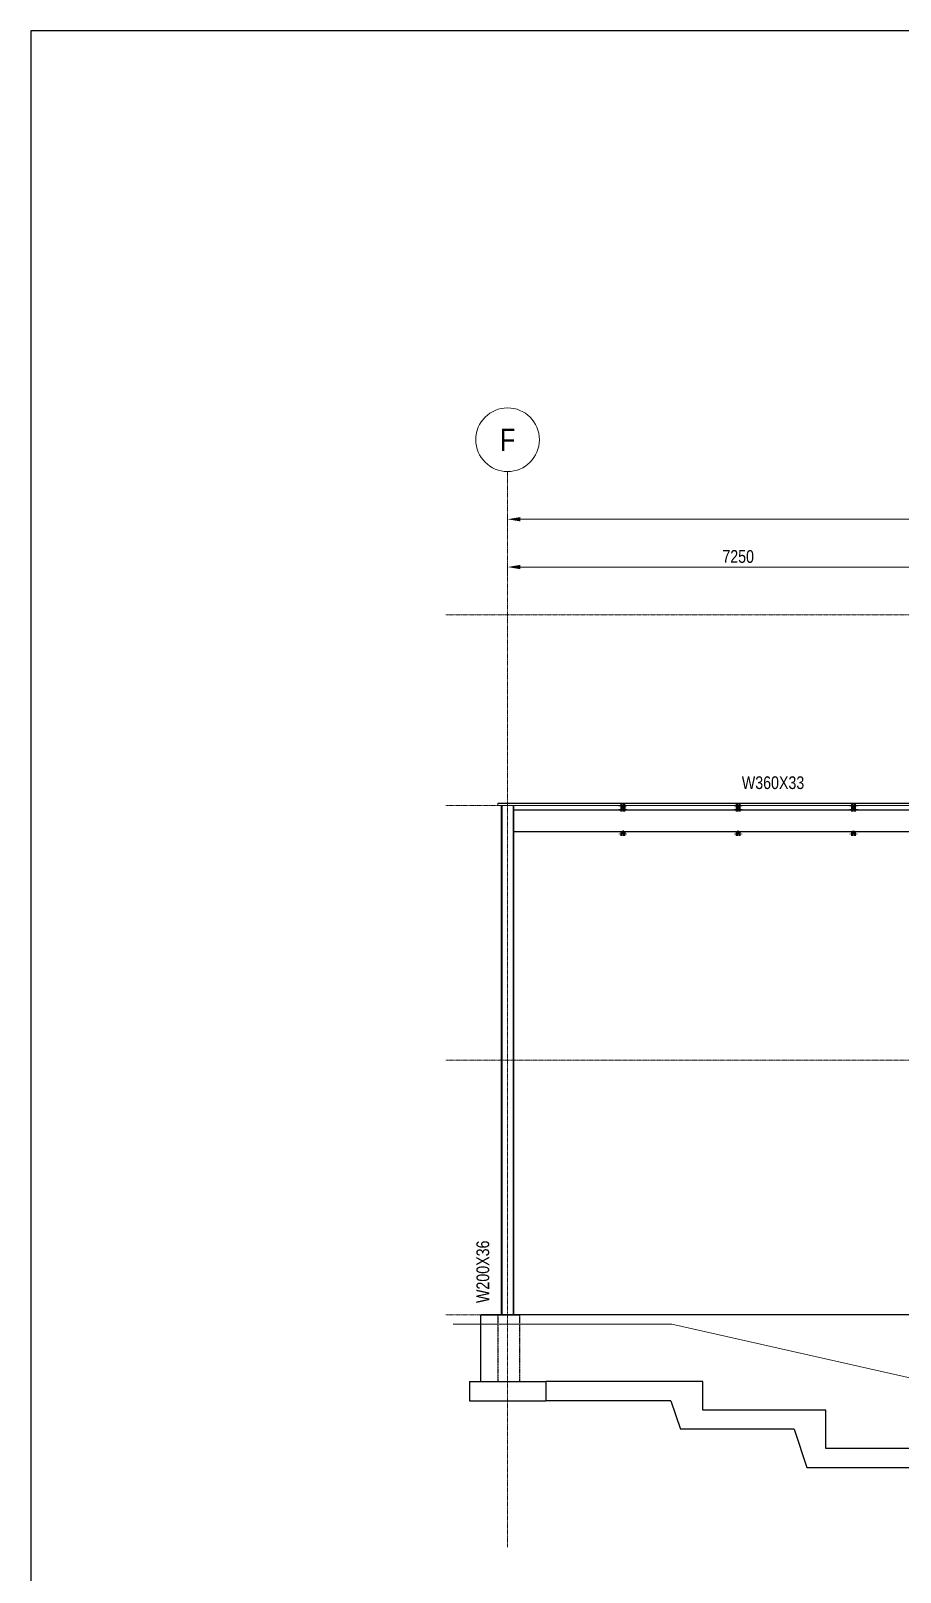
# Model space of a CAD drawing. Header units: millimetres. Extents: x -31954 to 493870, y 99509 to 604061.
# Drawn here: x 109289 to 122956, y 166777 to 190997 of the extents above; entities that cross this region are included whole.
import ezdxf
from ezdxf.enums import TextEntityAlignment as Align

# ---------------------------------------------------------------- set-up
doc = ezdxf.new("R2010")
doc.units = ezdxf.units.MM
doc.header["$LTSCALE"] = 10
doc.header["$PDMODE"] = 3
doc.header["$PDSIZE"] = 25
for name, pattern in [('Center', [2, 1.25, -0.25, 0.25, -0.25]), ('Hidden2', [0.1875, 0.125, -0.0625]), ('Overhead', [3.96875, 2.38125, -1.5875])]:
    doc.linetypes.add(name, pattern=pattern)
for name, color, linetype, lineweight in [('A-DETL-GENF', 3, 'Continuous', 9), ('A-DETL-LLIN', 3, 'Continuous', 9), ('A-FLOR-LEVL', 6, 'Continuous', 9), ('A-FLOR-OTLN', 6, 'Continuous', 9), ('A-FLOR-OVHD', 8, 'Overhead', 9), ('C-TOPO', 2, 'Continuous', 9), ('S-ANNOTATIONS', 1, 'Continuous', 9), ('S-BEAM-STEEL-SECTION', 4, 'Continuous', 20), ('S-COLUMN-STEEL-SECTION', 4, 'Continuous', 25), ('S-FOOTING', 2, 'Continuous', 25), ('S-FOUNDATION', 1, 'Continuous', 25), ('S-GRID', 6, 'Center', 9)]:
    doc.layers.add(name, color=color, linetype=linetype, lineweight=lineweight)
doc.styles.add('001 Title Text', font='arial.ttf', dxfattribs={"width": 0.8, "height": 3.5})
doc.styles.add('AnnoText', font='arial.ttf', dxfattribs={"width": 0.8, "height": 2})
doc.dimstyles.new('DIM ANNO-LR', dxfattribs={"dimscale": 100, "dimtxt": 2, "dimasz": 2, "dimexe": 1.25, "dimexo": 0.625, "dimtad": 1, "dimdec": 0, "dimzin": 9, "dimdsep": 46, "dimtxsty": 'AnnoText', "dimcen": 2.5, "dimclrd": 256, "dimclre": 256, "dimclrt": 256, "dimadec": 0, "dimazin": 0, "dimtfac": 1, "dimtdec": 0, "dimtix": 1, "dimtmove": 2, "dimatfit": 3, "dimfxl": 1, "dimlwd": -1, "dimlwe": -1, "dimarcsym": 0})
pattern_1 = [(45, (122221.5765, 178821.994), (-6.7352, 6.7352), [])]
pattern_2 = [(45, (120409.0765, 178821.994), (-6.7352, 6.7352), [])]
pattern_3 = [(45, (118596.5765, 178821.994), (-6.7352, 6.7352), [])]

# ---------------------------------------------------------------- blocks, each defined once
blk = doc.blocks.new('*D336')
at = {"layer": 'Defpoints', "color": 0, "transparency": 16777216}
for p in [(116784, 182677), (124034, 182677), (124034, 182571)]:
    blk.add_point(p, dxfattribs=at)
at = {"layer": 'S-ANNOTATIONS', "transparency": 16777216}
for p, q in [((116784, 182615), (116784, 182446)), ((116984, 182571), (123834, 182571)), ((124034, 182615), (124034, 182446))]:
    blk.add_line(p, q, dxfattribs=at)
for points in [[(116984, 182605), (116984, 182538), (116784, 182571)], [(123834, 182605), (123834, 182538), (124034, 182571)]]:
    blk.add_solid(points, dxfattribs=at)
at = {"layer": 'S-ANNOTATIONS', "transparency": 16777216, "insert": (120409, 182736), "char_height": 200, "attachment_point": 5, "style": 'AnnoText'}
blk.add_mtext('7250', dxfattribs=at)
blk = doc.blocks.new('*D335')
at = {"layer": 'Defpoints', "color": 0, "transparency": 16777216}
for p in [(116784, 183428), (154904, 183428), (154904, 183322)]:
    blk.add_point(p, dxfattribs=at)
at = {"layer": 'S-ANNOTATIONS', "transparency": 16777216}
for p, q in [((116784, 183366), (116784, 183197)), ((154904, 183366), (154904, 183197)), ((116984, 183322), (154704, 183322))]:
    blk.add_line(p, q, dxfattribs=at)
for points in [[(116984, 183356), (116984, 183289), (116784, 183322)], [(154704, 183356), (154704, 183289), (154904, 183322)]]:
    blk.add_solid(points, dxfattribs=at)
at = {"layer": 'S-ANNOTATIONS', "transparency": 16777216, "insert": (135844, 183487), "char_height": 200, "attachment_point": 5, "style": 'AnnoText'}
blk.add_mtext('38120', dxfattribs=at)

msp = doc.modelspace()

# ---------------------------------------------------------------- hatches: boundary and pattern name
at = {"layer": 'A-DETL-GENF'}
h = msp.add_hatch(dxfattribs=at)
h.set_pattern_fill('ANSI31', color=256, scale=3, style=0)
h.set_pattern_definition(pattern_3)
h.paths.add_polyline_path([(118590.2, 178822), (118558.5, 178822), (118558.5, 178815.6), (118583.9, 178815.6), (118583.9, 178790.2), (118590.2, 178790.2)])
h.paths.add_polyline_path([(118634.7, 178822), (118602.9, 178822), (118602.9, 178790.2), (118609.3, 178790.2), (118609.3, 178815.6), (118634.7, 178815.6)])
h = msp.add_hatch(dxfattribs=at)
h.set_pattern_fill('ANSI31', color=256, scale=3, style=0)
h.set_pattern_definition(pattern_3)
h.paths.add_polyline_path([(118590.2, 178789.7), (118583.9, 178789.7), (118583.9, 178764.3), (118558.5, 178764.3), (118558.5, 178758), (118590.2, 178758)])
h.paths.add_polyline_path([(118609.3, 178789.7), (118602.9, 178789.7), (118602.9, 178758), (118634.7, 178758), (118634.7, 178764.3), (118609.3, 178764.3)])
h = msp.add_hatch(dxfattribs=at)
h.set_pattern_fill('ANSI31', color=256, scale=3, style=0)
h.set_pattern_definition(pattern_2)
h.paths.add_polyline_path([(120402.7, 178822), (120371, 178822), (120371, 178815.6), (120396.4, 178815.6), (120396.4, 178790.2), (120402.7, 178790.2)])
h.paths.add_polyline_path([(120447.2, 178822), (120415.4, 178822), (120415.4, 178790.2), (120421.8, 178790.2), (120421.8, 178815.6), (120447.2, 178815.6)])
h = msp.add_hatch(dxfattribs=at)
h.set_pattern_fill('ANSI31', color=256, scale=3, style=0)
h.set_pattern_definition(pattern_2)
h.paths.add_polyline_path([(120402.7, 178789.7), (120396.4, 178789.7), (120396.4, 178764.3), (120371, 178764.3), (120371, 178758), (120402.7, 178758)])
h.paths.add_polyline_path([(120421.8, 178789.7), (120415.4, 178789.7), (120415.4, 178758), (120447.2, 178758), (120447.2, 178764.3), (120421.8, 178764.3)])
h = msp.add_hatch(dxfattribs=at)
h.set_pattern_fill('ANSI31', color=256, scale=3, style=0)
h.set_pattern_definition(pattern_1)
h.paths.add_polyline_path([(122215.2, 178822), (122183.5, 178822), (122183.5, 178815.6), (122208.9, 178815.6), (122208.9, 178790.2), (122215.2, 178790.2)])
h.paths.add_polyline_path([(122259.7, 178822), (122227.9, 178822), (122227.9, 178790.2), (122234.3, 178790.2), (122234.3, 178815.6), (122259.7, 178815.6)])
h = msp.add_hatch(dxfattribs=at)
h.set_pattern_fill('ANSI31', color=256, scale=3, style=0)
h.set_pattern_definition(pattern_1)
h.paths.add_polyline_path([(122215.2, 178789.7), (122208.9, 178789.7), (122208.9, 178764.3), (122183.5, 178764.3), (122183.5, 178758), (122215.2, 178758)])
h.paths.add_polyline_path([(122234.3, 178789.7), (122227.9, 178789.7), (122227.9, 178758), (122259.7, 178758), (122259.7, 178764.3), (122234.3, 178764.3)])
h = msp.add_hatch(dxfattribs=at)
h.set_pattern_fill('ANSI31', color=256, scale=3, style=0)
h.set_pattern_definition(pattern_3)
h.paths.add_polyline_path([(118590.2, 178403.7), (118583.9, 178403.7), (118583.9, 178378.3), (118558.5, 178378.3), (118558.5, 178372), (118590.2, 178372)])
h.paths.add_polyline_path([(118634.7, 178378.3), (118609.3, 178378.3), (118609.3, 178403.7), (118602.9, 178403.7), (118602.9, 178372), (118634.7, 178372)])
h = msp.add_hatch(dxfattribs=at)
h.set_pattern_fill('ANSI31', color=256, scale=3, style=0)
h.set_pattern_definition(pattern_2)
h.paths.add_polyline_path([(120402.7, 178403.7), (120396.4, 178403.7), (120396.4, 178378.3), (120371, 178378.3), (120371, 178372), (120402.7, 178372)])
h.paths.add_polyline_path([(120447.2, 178378.3), (120421.8, 178378.3), (120421.8, 178403.7), (120415.4, 178403.7), (120415.4, 178372), (120447.2, 178372)])
h = msp.add_hatch(dxfattribs=at)
h.set_pattern_fill('ANSI31', color=256, scale=3, style=0)
h.set_pattern_definition(pattern_1)
h.paths.add_polyline_path([(122215.2, 178403.7), (122208.9, 178403.7), (122208.9, 178378.3), (122183.5, 178378.3), (122183.5, 178372), (122215.2, 178372)])
h.paths.add_polyline_path([(122259.7, 178378.3), (122234.3, 178378.3), (122234.3, 178403.7), (122227.9, 178403.7), (122227.9, 178372), (122259.7, 178372)])

# ---------------------------------------------------------------- linework, layer by layer
at = {"layer": 'A-DETL-GENF', "lineweight": 100}
for p, q in [((118590.2, 178822), (118558.5, 178822)), ((118558.5, 178822), (118558.5, 178815.6)), ((118558.5, 178815.6), (118583.9, 178815.6)), ((118558.5, 178758), (118558.5, 178764.3)), ((118558.5, 178764.3), (118583.9, 178764.3)), ((118558.5, 178758), (118590.2, 178758)), ((118583.9, 178815.6), (118583.9, 178790.2)), ((118583.9, 178790.2), (118590.2, 178790.2)), ((118583.9, 178764.3), (118583.9, 178789.7)), ((118583.9, 178789.7), (118590.2, 178789.7)), ((118590.2, 178790.2), (118590.2, 178822)), ((118602.9, 178822), (118602.9, 178790.2)), ((118634.7, 178822), (118602.9, 178822)), ((118602.9, 178790.2), (118609.3, 178790.2)), ((118602.9, 178789.7), (118609.3, 178789.7)), ((118602.9, 178758), (118634.7, 178758)), ((118609.3, 178790.2), (118609.3, 178815.6)), ((118609.3, 178815.6), (118634.7, 178815.6)), ((118609.3, 178789.7), (118609.3, 178764.3)), ((118609.3, 178764.3), (118634.7, 178764.3)), ((118634.7, 178815.6), (118634.7, 178822)), ((118634.7, 178764.3), (118634.7, 178758)), ((120402.7, 178822), (120371, 178822)), ((120371, 178822), (120371, 178815.6)), ((120371, 178815.6), (120396.4, 178815.6)), ((120371, 178758), (120371, 178764.3)), ((120371, 178764.3), (120396.4, 178764.3)), ((120371, 178758), (120402.7, 178758)), ((120396.4, 178815.6), (120396.4, 178790.2)), ((120396.4, 178790.2), (120402.7, 178790.2)), ((120396.4, 178764.3), (120396.4, 178789.7)), ((120396.4, 178789.7), (120402.7, 178789.7)), ((120402.7, 178790.2), (120402.7, 178822)), ((120415.4, 178822), (120415.4, 178790.2)), ((120447.2, 178822), (120415.4, 178822)), ((120415.4, 178790.2), (120421.8, 178790.2)), ((120415.4, 178789.7), (120421.8, 178789.7)), ((120415.4, 178758), (120447.2, 178758)), ((120421.8, 178790.2), (120421.8, 178815.6)), ((120421.8, 178815.6), (120447.2, 178815.6)), ((120421.8, 178789.7), (120421.8, 178764.3)), ((120421.8, 178764.3), (120447.2, 178764.3)), ((120447.2, 178815.6), (120447.2, 178822)), ((120447.2, 178764.3), (120447.2, 178758)), ((122215.2, 178822), (122183.5, 178822)), ((122183.5, 178822), (122183.5, 178815.6)), ((122183.5, 178815.6), (122208.9, 178815.6)), ((122183.5, 178758), (122183.5, 178764.3)), ((122183.5, 178764.3), (122208.9, 178764.3)), ((122183.5, 178758), (122215.2, 178758)), ((122208.9, 178815.6), (122208.9, 178790.2)), ((122208.9, 178790.2), (122215.2, 178790.2)), ((122208.9, 178764.3), (122208.9, 178789.7)), ((122208.9, 178789.7), (122215.2, 178789.7)), ((122215.2, 178790.2), (122215.2, 178822)), ((122227.9, 178822), (122227.9, 178790.2)), ((122259.7, 178822), (122227.9, 178822)), ((122227.9, 178790.2), (122234.3, 178790.2)), ((122227.9, 178789.7), (122234.3, 178789.7)), ((122227.9, 178758), (122259.7, 178758)), ((122234.3, 178790.2), (122234.3, 178815.6)), ((122234.3, 178815.6), (122259.7, 178815.6)), ((122234.3, 178789.7), (122234.3, 178764.3)), ((122234.3, 178764.3), (122259.7, 178764.3)), ((122259.7, 178815.6), (122259.7, 178822)), ((122259.7, 178764.3), (122259.7, 178758)), ((118583.9, 178378.3), (118558.5, 178378.3)), ((118558.5, 178378.3), (118558.5, 178372)), ((118558.5, 178372), (118590.2, 178372)), ((118590.2, 178403.7), (118583.9, 178403.7)), ((118583.9, 178403.7), (118583.9, 178378.3)), ((118590.2, 178372), (118590.2, 178403.7)), ((118609.3, 178403.7), (118602.9, 178403.7)), ((118602.9, 178403.7), (118602.9, 178372)), ((118602.9, 178372), (118634.7, 178372)), ((118609.3, 178378.3), (118609.3, 178403.7)), ((118634.7, 178378.3), (118609.3, 178378.3)), ((118634.7, 178372), (118634.7, 178378.3)), ((120396.4, 178378.3), (120371, 178378.3)), ((120371, 178378.3), (120371, 178372)), ((120371, 178372), (120402.7, 178372)), ((120402.7, 178403.7), (120396.4, 178403.7)), ((120396.4, 178403.7), (120396.4, 178378.3)), ((120402.7, 178372), (120402.7, 178403.7)), ((120421.8, 178403.7), (120415.4, 178403.7)), ((120415.4, 178403.7), (120415.4, 178372)), ((120415.4, 178372), (120447.2, 178372)), ((120421.8, 178378.3), (120421.8, 178403.7)), ((120447.2, 178378.3), (120421.8, 178378.3)), ((120447.2, 178372), (120447.2, 178378.3)), ((122208.9, 178378.3), (122183.5, 178378.3)), ((122183.5, 178378.3), (122183.5, 178372)), ((122183.5, 178372), (122215.2, 178372)), ((122215.2, 178403.7), (122208.9, 178403.7)), ((122208.9, 178403.7), (122208.9, 178378.3)), ((122215.2, 178372), (122215.2, 178403.7)), ((122234.3, 178403.7), (122227.9, 178403.7)), ((122227.9, 178403.7), (122227.9, 178372)), ((122227.9, 178372), (122259.7, 178372)), ((122234.3, 178378.3), (122234.3, 178403.7)), ((122259.7, 178378.3), (122234.3, 178378.3)), ((122259.7, 178372), (122259.7, 178378.3))]:
    msp.add_line(p, q, dxfattribs=at)
at = {"layer": 'A-DETL-GENF'}
for p, q in [((118590.2, 178790.2), (118590.2, 178758.5)), ((118602.9, 178758.5), (118602.9, 178790.2)), ((120402.7, 178790.2), (120402.7, 178758.5)), ((120415.4, 178758.5), (120415.4, 178790.2)), ((122215.2, 178790.2), (122215.2, 178758.5)), ((122227.9, 178758.5), (122227.9, 178790.2))]:
    msp.add_line(p, q, dxfattribs=at)
at = {"layer": 'A-DETL-GENF', "lineweight": 35}
for p, q in [((118590.2, 178409.5), (118590.2, 178403.7)), ((118602.9, 178403.7), (118602.9, 178409.5)), ((120402.7, 178409.5), (120402.7, 178403.7)), ((120415.4, 178403.7), (120415.4, 178409.5)), ((122215.2, 178409.5), (122215.2, 178403.7)), ((122227.9, 178403.7), (122227.9, 178409.5))]:
    msp.add_line(p, q, dxfattribs=at)
at = {"layer": 'A-DETL-GENF'}
for centre in [(118596.6, 178802.9), (120409.1, 178802.9), (122221.6, 178802.9)]:
    msp.add_arc(centre, 6.35, 0, 180, dxfattribs=at)
at = {"layer": 'A-DETL-GENF', "lineweight": 35}
for centre in [(118596.6, 178391), (120409.1, 178391), (122221.6, 178391)]:
    msp.add_arc(centre, 6.35, 180, 0, dxfattribs=at)
at = {"layer": 'A-DETL-LLIN'}
msp.add_line((116631.1, 178856), (145683.6, 178858), dxfattribs=at)
at = {"layer": 'A-FLOR-LEVL', "linetype": 'Center'}
for p, q in [((115813.5, 181822), (160585, 181822)), ((115813.5, 178822), (160585, 178822)), ((115813.5, 174822), (160585, 174822)), ((115813.5, 170822), (160585, 170822))]:
    msp.add_line(p, q, dxfattribs=at)
at = {"layer": 'A-FLOR-OTLN'}
for p, q in [((116631.1, 178860), (145683.6, 178862)), ((116631.1, 178822), (116631.1, 178860)), ((154803.6, 178822), (116631.1, 178822))]:
    msp.add_line(p, q, dxfattribs=at)
at = {"layer": 'A-FLOR-OVHD'}
msp.add_line((116631.1, 178826), (154803.6, 178826), dxfattribs=at)
at = {"layer": 'C-TOPO'}
msp.add_lwpolyline([(115928.6, 170672), (119367.3, 170672), (124034.1, 169622), (131284.1, 169622), (137221.3, 170717.3), (155684.9, 170696.2)], dxfattribs=at)
at = {"layer": 'Defpoints'}
msp.add_lwpolyline([(109289.5, 159256.2), (437151.1, 159256.2), (437151.1, 190996.9), (109289.5, 190996.9)], close=True, dxfattribs=at)
at = {"layer": 'S-BEAM-STEEL-SECTION'}
for p, q in [((116884.6, 178758.5), (145683.6, 178758.5)), ((116884.6, 178750), (123933.6, 178750)), ((116884.6, 178418), (123933.6, 178418)), ((116884.6, 178409.5), (123933.6, 178409.5))]:
    msp.add_line(p, q, dxfattribs=at)
at = {"layer": 'S-COLUMN-STEEL-SECTION'}
for p, q in [((116683.6, 178822), (116683.6, 170822)), ((116693.8, 178822), (116693.8, 170822)), ((116874.4, 178822), (116874.4, 170822)), ((116884.6, 170822), (116884.6, 178822))]:
    msp.add_line(p, q, dxfattribs=at)
at = {"layer": 'S-FOOTING'}
for p, q in [((116184.1, 169772), (117384.1, 169772)), ((116184.1, 169772), (116184.1, 169472)), ((117384.1, 169772), (117384.1, 169472)), ((119852.7, 169772), (117384.1, 169772)), ((119852.7, 169322.9), (119852.7, 169772)), ((116184.1, 169472), (117384.1, 169472)), ((119352.7, 169472), (117384.1, 169472)), ((119352.7, 169472), (119502.4, 169022.9)), ((121787.3, 169322.9), (119852.7, 169322.9)), ((121787.3, 168722.9), (121787.3, 169322.9)), ((121287.3, 169022.9), (119502.4, 169022.9)), ((121287.3, 169022.9), (119502.4, 169022.9)), ((121287.3, 169022.9), (121487.3, 168422.9)), ((123434.1, 168722), (121787.3, 168722)), ((121487.3, 168422.9), (123434.1, 168422))]:
    msp.add_line(p, q, dxfattribs=at)
at = {"layer": 'S-FOUNDATION'}
for p, q in [((116356.1, 170822), (116971.1, 170822)), ((116356.1, 170822), (116356.1, 169772)), ((155319.1, 170822), (116369.1, 170822))]:
    msp.add_line(p, q, dxfattribs=at)
at = {"layer": 'S-FOUNDATION', "linetype": 'Hidden2'}
for p, q in [((116631.1, 170822), (116631.1, 169772)), ((116971.1, 170822), (116971.1, 169772))]:
    msp.add_line(p, q, dxfattribs=at)
at = {"layer": 'S-GRID'}
msp.add_line((116784.1, 167172), (116784.1, 184072), dxfattribs=at)
at = {"layer": 'S-GRID', "linetype": 'Continuous'}
msp.add_circle((116784.1, 184572), 500, dxfattribs=at)

# ---------------------------------------------------------------- texts
at = {"layer": 'S-ANNOTATIONS', "insert": (120956.9, 179282.7), "char_height": 200, "width": 2156.4, "attachment_point": 2, "line_spacing_factor": 0.938532, "style": 'AnnoText'}
msp.add_mtext('\\fArial|b0|i0|c0|p34|;W360X33', dxfattribs=at)
at = {"layer": 'S-ANNOTATIONS', "insert": (116294.9, 171006.7), "char_height": 200, "width": 2156.4, "attachment_point": 1, "rotation": 90, "line_spacing_factor": 0.938532, "style": 'AnnoText'}
msp.add_mtext('\\fArial|b0|i0|c0|p34|;W200X36', dxfattribs=at)
at = {"layer": 'S-GRID', "style": '001 Title Text', "width": 0.8}
msp.add_text('F', height=350, dxfattribs=at).set_placement((116784.1, 184572), align=Align.MIDDLE_CENTER)

# ---------------------------------------------------------------- dimensions: what is measured, and where the dimension line sits
at = {"layer": 'S-ANNOTATIONS'}
for base, p1, p2, picture, middle in [((154904.1, 183322.2), (116784.1, 183428.3), (154904.1, 183428.3), '*D335', (135844.1, 183486.9)), ((124034.1, 182571.3), (116784.1, 182677.3), (124034.1, 182677.3), '*D336', (120409.1, 182735.9))]:
    dim = msp.add_linear_dim(base=base, p1=p1, p2=p2, dimstyle='DIM ANNO-LR', dxfattribs=at)
    dim.commit()
    dim.dimension.update_dxf_attribs({"geometry": picture, "text_midpoint": middle})

doc.saveas('drawing.dxf')
